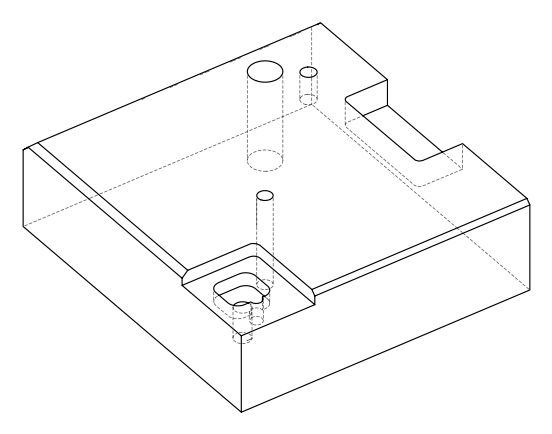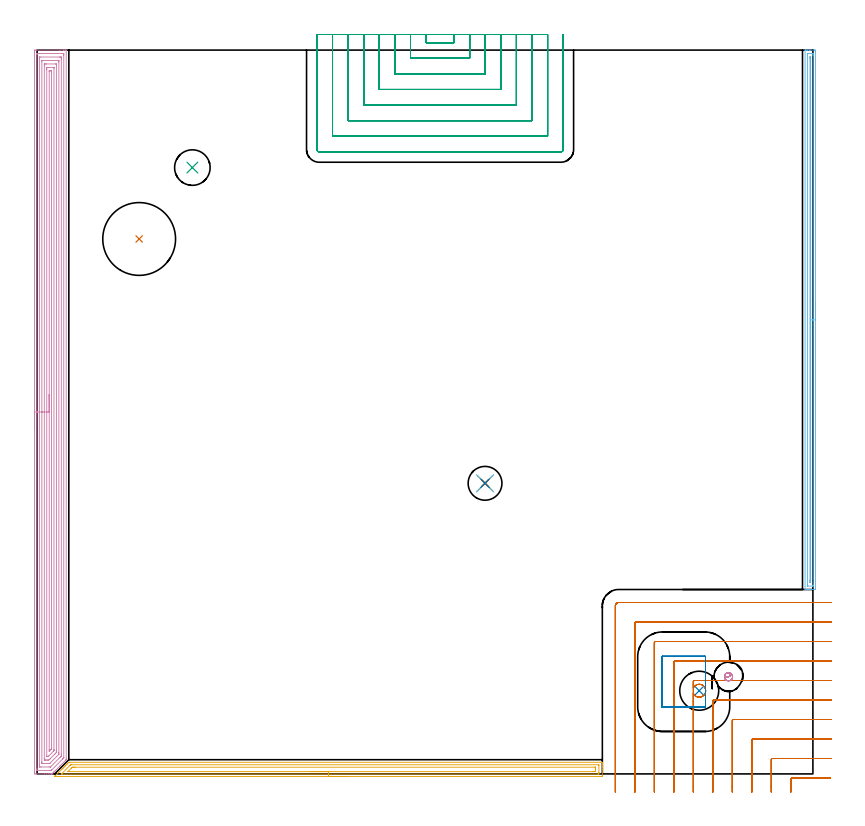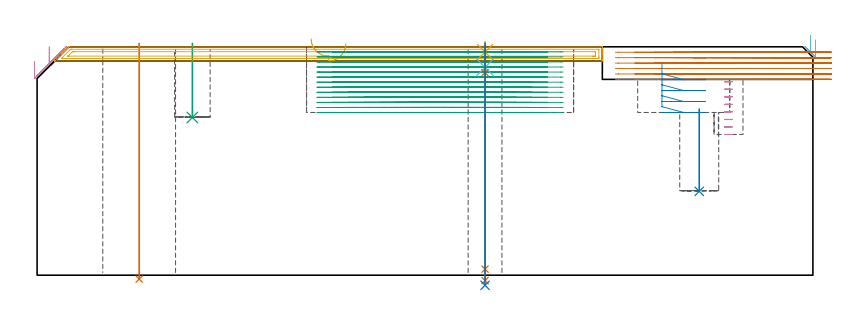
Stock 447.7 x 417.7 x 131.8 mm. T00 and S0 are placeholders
(PLAN: 14 operations, 10 tool changes, 122.6 min)
(1 INDEXABLE_INSERT_DRILL_THROUGH_HOLE_FROM_SOLID | STEP1HOLE | NXT0302_036 | 0.55 min | 182511 mm3)
(2 INDEXABLE_INSERT_DRILL_BLIND_HOLE_FROM_SOLID | STEP1POCKET | NXT0302_016 | 0.2 min | 33005 mm3)
(3 INDEXABLE_INSERT_DRILL_BLIND_HOLE_FROM_SOLID_1 | STEP1POCKET_2 | NXT0302_012 | 0.17 min | 13370 mm3)
(4 AREA_MILL | FG_CHAMFER_SURFACE | UGT0205_001 | 23.56 min | 69938 mm3)
(5 AREA_MILL_1 | FG_CHAMFER_SURFACE_1 | UGT0205_001 | 7.73 min | 10604 mm3)
(6 AREA_MILL_2 | FG_CHAMFER_SURFACE_2 | UGT0205_001 | 7.62 min | 5674 mm3)
(7 MILL_CORNER_NOTCH_RECTANGULAR | CORNER_NOTCH_RECTANGULAR | UGT0201_133 | Follow Part, ap 3.75, ae 75% | 17.59 min | 235015 mm3)
(8 MILL_RECTANGULAR_POCKET | POCKET_RECTANGULAR_STRAIGHT | UGT0201_006 | Follow Part, ap 7, ae 75% | 1.47 min | 47298 mm3)
(9 MILL_SLOT | SLOT_PARTIAL_RECTANGULAR | NXT0201_011 | Follow Part, ap 3, ae 75% | 61.62 min | 377057 mm3)
(10 MILL_BLIND_HOLE_FROM_SOLID_MATERIAL | STEP1POCKET_1 | NXT0201_011 | Spiral | 0.77 min | 4566 mm3)
(11 SPOT_DRILL | STEP1HOLE_1 | NXT0321_9005460120000 | 0.05 min | 209 mm3)
(12 DRILL_BLIND_HOLE_INTO_CENTER | STEP1HOLE_1 | UGT0301_198 | 0.06 min | 371 mm3)
(13 GUN_DRILL_THROUGH_HOLE | STEP1HOLE_1 | UGT0307_003 | 0.63 min | 4650 mm3)
(14 SPADE_DRILL_TO_ENLARGE_THROUGH_HOLE | STEP1HOLE_1 | UGT0306_010 | 0.56 min | 34105 mm3)
(TOOL NXT0302_036 | Index. Insert Drill 42mm [880-D4200L50-05] | D42 PA176 FL210 Z2)
(TOOL NXT0302_016 | Index. Insert Drill 22.5mm [880-D2250L25-03] | D22.5 PA176 FL68 Z2)
(TOOL NXT0302_012 | Index. Insert Drill 20.5mm [880-D2050L25-03] | D20.5 PA176 FL62 Z2)
(TOOL UGT0205_001 | Chamfer Mill 20 x 3 x 45 deg. | D20 FL50 Z2)
(TOOL UGT0201_133 | Carbide End Mill 15.0 | D15 FL30 Z4)
(TOOL UGT0201_006 | End Mill 28 mm | D28 FL25 Z2)
(TOOL NXT0201_011 | ENDMILL 12mm [2P460-1200-NA 1630] | D12 FL38 Z6)
(TOOL NXT0321_9005460120000 | NC Spot Drill, 142deg, 12mm, Carbide, Uncoated | D12 PA142 FL30 Z2)
(TOOL UGT0301_198 | Twist Drill 7.9 mm | D7.9 PA118 FL73 Z2)
(TOOL UGT0307_003 | Gun Drill 7 mm | D7 PA130 FL24 Z1)
(TOOL UGT0306_010 | Spade Drill 19.5mm | D19.5 PA132 FL10 Z2)
(OP 1 INDEXABLE_INSERT_DRILL_THROUGH_HOLE_FROM_SOLID)
G17 G21 G94 G90
T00 M6
G54
G17 G0 G90 X58.9 Y308.7 S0 M3
G43 Z141.8 H1
G94 G81 G98 Z-2.233 F250. R133.8
G80
M5
M2
(OP 2 INDEXABLE_INSERT_DRILL_BLIND_HOLE_FROM_SOLID)
G17 G21 G94 G90
T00 M6
G54
G17 G0 G90 X382.1 Y48. S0 M3
G43 Z141.8 H1
G94 G81 G98 Z48.4 F250. R95.9
G80
M5
M2
(OP 3 INDEXABLE_INSERT_DRILL_BLIND_HOLE_FROM_SOLID_1)
G17 G21 G94 G90
T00 M6
G54
G17 G0 G90 X89.6 Y349.9 S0 M3
G43 Z141.8 H1
G94 G81 G98 Z91. F250. R133.8
G80
M5
M2
(OP 4 AREA_MILL)
G17 G21 G94 G90
T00 M6
G54
G17 G0 G90 X-1.5 Y198.85 S1061 M3
G43 Z141.8 H0
Z123.5
G94 G1 Y198.888 Z122.628 F250.
Y199.002 Z121.764
Y199.191 Z120.912
Y199.453 Z120.08
Y199.787 Z119.274
Y200.19 Z118.5
Y200.658 Z117.764
Y201.19 Z117.072
Y201.779 Z116.429
Y202.422 Z115.84
Y203.114 Z115.308
Y203.85 Z114.84
Y204.624 Z114.437
Y205.43 Z114.103
Y206.262 Z113.841
Y207.114 Z113.652
Y207.978 Z113.538
Y208.85 Z113.5
Y416.575
X-1.499 Y417.077 Z113.501
X-1.496 Y417.465 Z113.502
X-1.493 Y417.69 Z113.505
X-1.116 Y417.7 Z113.881
X13.176 Z128.171
X15.195 Z130.191
X15.54 Z130.534
X16.229 Z131.229
X16.498 Z131.498
X16.652 Y417.697 Z131.644
X16.798 Y417.69 Z131.789
X16.8 Y417.524 Z131.8
Y8.666
X16.793 Y8.199 Z131.793
X16.756 Y8.158 Z131.755
X16.416 Y7.816 Z131.416
X13.202 Y4.601 Z128.2
X10.28 Y1.678 Z125.276
X9.906 Y1.306 Z124.906
X9.769 Y1.169 Z124.769
X9.111 Y0.509 Z124.107
X8.926 Y0.325 Z123.923
X8.819 Y0.217 Z123.815
X8.717 Y0.117 Z123.716
X8.624 Y0.027 Z123.623
X8.592 Y0.003 Z123.59
X8.527 Y0.001 Z123.525
X8.487 Y0. Z123.486
X8.21 Z123.21
X7.463 Z122.463
X6.773 Z121.769
X5.552 Z120.549
X4.144 Z119.139
X-1.095 Z113.902
X-1.493 Y0.01 Z113.505
X-1.496 Y0.235 Z113.502
X-1.499 Y0.623 Z113.501
X-1.5 Y1.014 Z113.5
Y208.85
X-0.086 Z114.914
X-0.085 Y415.132 Z114.915
X-0.084 Y415.29 Z114.916
X-0.079 Y415.657 Z114.921
X-0.072 Y415.69 Z114.928
X-0.006 Y415.694 Z114.994
X0.101 Y415.698 Z115.101
X0.235 Y415.7 Z115.235
X15.138 Y415.699 Z130.138
X15.319 Y415.696 Z130.319
X15.352 Y415.692 Z130.352
X15.379 Y415.687 Z130.379
X15.38 Y415.646 Z130.38
X15.384 Y415.448 Z130.384
X15.385 Y415.29 Z130.385
X15.386 Y414.553 Z130.386
X15.385 Y9.559 Z130.385
X15.384 Y9.375 Z130.384
X15.381 Y9.284 Z130.381
X15.379 Y9.242 Z130.379
X15.352 Y9.213 Z130.352
X15.179 Y9.033 Z130.179
X14.816 Y8.666 Z129.816
X14.739 Y8.588 Z129.739
X8.527 Y2.376 Z123.527
X8.241 Y2.099 Z123.241
X8.16 Y2.022 Z123.16
X8.043 Y2.009 Z123.043
X7.65 Y2.004 Z122.65
X7.175 Y2. Z122.175
X0.162 Y2.001 Z115.162
X-0.019 Y2.004 Z114.981
X-0.052 Y2.008 Z114.948
X-0.079 Y2.013 Z114.921
X-0.08 Y2.054 Z114.92
X-0.084 Y2.252 Z114.916
X-0.085 Y2.41 Z114.915
X-0.086 Y3.147 Z114.914
Y208.85
X1.328 Z116.328
X1.329 Y412.797 Z116.329
X1.334 Y413.503 Z116.334
X1.335 Y413.684 Z116.335
X1.514 Y413.69 Z116.514
X2.198 Y413.699 Z117.198
X12.91 Y413.7 Z127.91
X13.595 Y413.697 Z128.595
X13.786 Y413.691 Z128.786
X13.965 Y413.682 Z128.965
X13.968 Y413.503 Z128.968
X13.97 Y413.315 Z128.97
X13.971 Y412.609 Z128.971
X13.972 Y412.42 Z128.972
X13.971 Y11.347 Z128.971
Y11.159
X13.965 Y10.453 Z128.965
X13.962 Y10.274 Z128.962
X13.786 Y10.091 Z128.786
X13.525 Y9.826 Z128.525
X13.26 Y9.559 Z128.26
X7.898 Y4.197 Z122.898
X7.771 Y4.074 Z122.771
X7.729 Y4.037 Z122.729
X7.696 Y4.01 Z122.696
X7.65 Y4.009 Z122.65
X6.966 Y4.001 Z121.966
X2.39 Y4. Z117.39
X1.705 Y4.003 Z116.705
X1.514 Y4.009 Z116.514
X1.335 Y4.018 Z116.335
X1.332 Y4.197 Z116.332
X1.33 Y4.385 Z116.33
X1.329 Y5.091 Z116.329
X1.328 Y5.28 Z116.328
Y208.85
X2.743 Z117.743
Y411.356
X2.744 Y411.534 Z117.744
X2.748 Y411.676 Z117.748
X2.75 Y411.69 Z117.75
X2.757 Y411.693 Z117.757
X2.782 Y411.697 Z117.782
X2.836 Y411.699 Z117.836
X12.048 Y411.7 Z127.048
X12.462 Y411.69 Z127.462
X12.551 Y411.682 Z127.551
X12.554 Y411.62 Z127.554
X12.555 Y411.556 Z127.555
X12.557 Y411.181 Z127.557
Y410.822
Y12.24
X12.556 Y11.708 Z127.556
X12.552 Y11.347 Z127.552
X12.55 Y11.318 Z127.55
X12.53 Y11.29 Z127.53
X12.482 Y11.236 Z127.482
X12.407 Y11.157 Z127.407
X7.445 Y6.194 Z122.445
X7.347 Y6.099 Z122.347
X7.287 Y6.043 Z122.287
X7.254 Y6.014 Z122.254
X7.204 Y6.01 Z122.204
X6.773 Y6. Z121.773
X6.758 Z121.758
X3.252 Z118.252
X2.838 Y6.01 Z117.838
X2.749 Y6.018 Z117.749
X2.746 Y6.08 Z117.746
X2.745 Y6.144 Z117.745
X2.743 Y6.519 Z117.743
Y6.878
Y208.85
X4.157 Z119.157
Y409.021
X4.161 Y409.474 Z119.161
X4.164 Y409.685 Z119.164
X4.374 Y409.693 Z119.374
X5.02 Y409.699 Z120.02
X5.244 Y409.7 Z120.244
X10.505 Y409.699 Z125.505
X11.019 Y409.69 Z126.019
X11.136 Y409.682 Z126.136
X11.143 Y409.034 Z126.143
Y13.148
X11.141 Y12.694 Z126.141
X11.138 Y12.474 Z126.138
X11.136 Y12.368 Z126.136
X11.094 Y12.304 Z126.094
X11.038 Y12.24 Z126.038
X10.657 Y11.856 Z125.657
X10.28 Y11.478 Z125.28
X7.467 Y8.666 Z122.467
X7.111 Y8.321 Z122.111
X6.773 Y8.01 Z121.773
X6.546 Y8.004 Z121.546
X5.897 Y8.001 Z120.897
X5.673 Y8. Z120.673
X5.02 Y8.001 Z120.02
X4.795 Z119.795
X4.281 Y8.01 Z119.281
X4.164 Y8.018 Z119.164
X4.157 Y8.666 Z119.157
Y208.85
X5.571 Z120.571
Y406.685
X5.573 Y407.247 Z120.573
X5.575 Y407.575 Z120.575
X5.578 Y407.68 Z120.578
X5.675 Y407.69 Z120.675
X5.897 Y407.694 Z120.897
X6.33 Y407.699 Z121.33
X9.551 Z124.551
X9.67 Y407.697 Z124.67
X9.707 Y407.693 Z124.707
X9.721 Y407.69 Z124.721
X9.723 Y407.672 Z124.723
X9.726 Y407.579 Z124.726
X9.728 Y407.247 Z124.728
X9.729 Y14.028 Z124.729
X9.727 Y13.697 Z124.727
X9.723 Y13.416 Z124.723
X9.722 Y13.385 Z124.722
X9.702 Y13.36 Z124.702
X9.646 Y13.299 Z124.646
X9.486 Y13.134 Z124.486
X9.445 Y13.092 Z124.445
X6.773 Y10.422 Z121.773
X6.335 Y10.006 Z121.335
X5.897 Y10.002 Z120.897
X5.749 Y10.001 Z120.749
X5.63 Y10.003 Z120.63
X5.593 Y10.007 Z120.593
X5.579 Y10.01 Z120.579
X5.577 Y10.028 Z120.577
X5.574 Y10.121 Z120.574
X5.572 Y10.453 Z120.572
X5.571 Y208.85 Z120.571
X6.985 Z121.985
X6.986 Y405.46 Z121.986
X6.988 Y405.629 Z121.988
X6.99 Y405.67 Z121.99
X6.991 Y405.684 Z121.991
X7.022 Y405.69 Z122.022
X7.178 Y405.695 Z122.178
X7.415 Y405.699 Z122.415
X7.65 Z122.65
X8.294 Y405.697 Z123.294
X8.302 Y405.69 Z123.302
X8.308 Y405.683 Z123.308
X8.311 Y405.46 Z123.311
X8.314 Y404.782 Z123.314
X8.315 Y404.566 Z123.315
X8.314 Y15.138 Z123.314
X8.313 Y14.922 Z123.313
X8.31 Y14.583 Z123.31
X8.308 Y14.418 Z123.308
X8.227 Y14.334 Z123.227
X7.93 Y14.028 Z122.93
X7.346 Y13.444 Z122.346
X7.033 Y13.134 Z122.033
X7.021 Y13.13 Z122.021
X6.992 Y13.134 Z121.992
X6.991 Y13.232 Z121.991
X6.986 Y13.811 Z121.986
X6.985 Y208.85 Z121.985
Y209.722 Z122.023
Y210.586 Z122.137
Y211.438 Z122.326
Y212.27 Z122.588
Y213.076 Z122.922
Y213.85 Z123.325
Y214.586 Z123.794
Y215.278 Z124.325
Y215.921 Z124.914
Y216.51 Z125.557
Y217.042 Z126.25
Y217.51 Z126.985
Y217.913 Z127.759
Y218.247 Z128.565
Y218.509 Z129.397
Y218.698 Z130.249
Y218.812 Z131.114
Y218.85 Z131.985
G0 Z141.8
M5
M2
(OP 5 AREA_MILL_1)
G17 G21 G94 G90
T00 M6
G54
G17 G0 G90 X178.15 Y-1.5 S1061 M3
G43 Z141.8 H0
Z133.6
G94 G1 X178.112 Z132.728 F250.
X177.998 Z131.863
X177.809 Z131.012
X177.547 Z130.18
X177.213 Z129.374
X176.81 Z128.6
X176.341 Z127.864
X175.81 Z127.172
X175.221 Z126.529
X174.578 Z125.94
X173.886 Z125.408
X173.15 Z124.94
X172.376 Z124.537
X171.57 Z124.203
X170.738 Z123.941
X169.886 Z123.752
X169.021 Z123.638
X168.15 Z123.6
X10.285
X10.235 Y-1.498 Z123.602
X10.113 Y-1.491 Z123.605
X10.203 Y-1.397 Z123.701
X10.285 Y-1.313 Z123.784
X11.353 Y-0.246 Z124.853
X12.522 Y0.922 Z126.021
X14.199 Y2.6 Z127.698
X14.31 Y2.712 Z127.808
X14.651 Y3.052 Z128.151
X14.859 Y3.26 Z128.359
X15.087 Y3.488 Z128.586
X15.205 Y3.607 Z128.703
X15.565 Y3.965 Z129.065
X15.736 Y4.136 Z129.236
X15.976 Y4.377 Z129.475
X16.099 Y4.501 Z129.597
X16.478 Y4.878 Z129.978
X16.612 Y5.012 Z130.112
X17.158 Y5.561 Z130.656
X17.441 Y5.841 Z130.941
X17.489 Y5.889 Z130.988
X18.213 Y6.613 Z131.711
X18.305 Y6.698 Z131.787
X18.782 Y6.7 Z131.8
X326.019
X326.19 Y6.704 Z131.796
X326.193 Y6.659 Z131.75
X326.2 Y6.246 Z131.345
Y6.003 Z131.102
Y5.265 Z130.36
Y4.008 Z129.105
Y2.602 Z127.698
Y-0.953 Z124.144
X326.198 Y-1.214 Z123.883
X326.19 Y-1.492 Z123.606
X325.911 Y-1.499 Z123.599
X168.15 Y-1.5 Z123.6
Y-0.086 Z125.014
X14.331
X14.31 Y-0.085 Z125.015
X13.997 Y-0.065 Z125.035
X14.149 Y0.096 Z125.196
X14.31 Y0.261 Z125.361
X18.782 Y4.733 Z129.833
X19.051 Y4.998 Z130.098
X19.327 Y5.265 Z130.365
X19.657 Y5.285 Z130.385
X19.677
X323.778
X324.19 Y5.265 Z130.365
X324.199 Y4.847 Z129.947
X324.2 Y0.823 Z125.923
X324.199 Y0.406 Z125.506
X324.19 Y-0.065 Z125.035
X323.799 Y-0.085 Z125.015
X323.778 Y-0.086 Z125.014
X168.15
Y1.328 Z126.428
X18.397 Y1.329 Z126.429
X17.888 Y1.331 Z126.431
X17.867 Y1.332 Z126.432
X17.852 Y1.334 Z126.434
X17.858 Y1.349 Z126.449
X17.869 Y1.366 Z126.466
X17.888 Y1.388 Z126.488
X19.833 Y3.333 Z128.433
X19.99 Y3.488 Z128.588
X20.284 Y3.773 Z128.873
X20.383 Y3.864 Z128.964
X20.571 Y3.867 Z128.967
X21.081 Y3.87 Z128.97
X21.466 Y3.871 Z128.971
X21.851
X321.989
X322.118 Y3.869 Z128.969
X322.164 Y3.867 Z128.967
X322.183 Y3.865 Z128.965
X322.19 Y3.836 Z128.936
X322.195 Y3.697 Z128.797
X322.198 Y3.488 Z128.588
X322.2 Y3.279 Z128.379
Y2.6 Z127.7
Y2.391 Z127.491
X322.196 Y1.712 Z126.812
X322.191 Y1.511 Z126.611
X322.173 Y1.335 Z126.435
X321.989 Y1.333 Z126.433
X321.48 Y1.33 Z126.43
X321.095 Y1.329 Z126.429
X320.587 Y1.328 Z126.428
X168.15
X167.278 Z126.466
X166.413 Z126.58
X165.562 Z126.769
X164.73 Z127.031
X163.924 Z127.365
X163.15 Z127.768
X162.414 Z128.237
X161.722 Z128.768
X161.079 Z129.357
X160.489 Z130.001
X159.958 Z130.693
X159.49 Z131.428
X159.087 Z132.202
X158.753 Z133.008
X158.491 Z133.84
X158.302 Z134.692
X158.188 Z135.557
X158.15 Z136.428
G0 Z141.8
M5
M2
(OP 6 AREA_MILL_2)
G17 G21 G94 G90
T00 M6
G54
G17 G0 G90 X449.2 Y272.05 S1061 M3
G43 Z141.8 H0
Z135.8
G94 G1 Y272.012 Z134.928 F250.
Y271.898 Z134.064
Y271.709 Z133.212
Y271.447 Z132.38
Y271.113 Z131.574
Y270.71 Z130.8
Y270.241 Z130.064
Y269.71 Z129.372
Y269.121 Z128.729
Y268.478 Z128.14
Y267.786 Z127.609
Y267.05 Z127.14
Y266.276 Z126.737
Y265.47 Z126.403
Y264.638 Z126.141
Y263.786 Z125.952
Y262.922 Z125.838
Y262.05 Z125.8
Y107.021
X449.197 Y106.643 Z125.801
X449.192 Y106.41 Z125.804
X448.827 Y106.4 Z126.169
X446.2 Z128.794
X445.665 Z129.332
X445.324 Z129.672
X444.789 Z130.207
X444.448 Z130.546
X443.49 Z131.509
X443.344 Y106.402 Z131.649
X443.202 Y106.41 Z131.788
X443.2 Y106.574 Z131.8
Y417.526
X443.202 Y417.69 Z131.788
X443.344 Y417.698 Z131.649
X443.49 Y417.7 Z131.509
X443.767 Z131.233
X444.448 Z130.546
X445.665 Z129.332
X446.2 Z128.794
X448.56 Z126.436
X448.827 Y417.697 Z126.169
X449.192 Y417.69 Z125.804
X449.197 Y417.457 Z125.801
X449.2 Y417.079 Z125.8
Y416.699
Y262.05
X447.786 Z127.214
X447.785 Y108.977 Z127.215
X447.784 Y108.808 Z127.216
X447.78 Y108.446 Z127.22
X447.779 Y108.41 Z127.221
X447.715 Y108.406 Z127.285
X447.609 Y108.402 Z127.391
X447.475 Y108.4 Z127.525
X444.847 Y108.401 Z130.153
X444.676 Y108.406 Z130.324
X444.644 Y108.41 Z130.356
X444.621 Y108.416 Z130.379
X444.62 Y108.455 Z130.38
X444.616 Y108.637 Z130.384
X444.615 Y108.808 Z130.385
X444.614 Y109.532 Z130.386
X444.615 Y415.123 Z130.385
X444.616 Y415.292 Z130.384
X444.62 Y415.654 Z130.38
X444.621 Y415.69 Z130.379
X444.685 Y415.694 Z130.315
X444.791 Y415.697 Z130.209
X444.925 Y415.7 Z130.075
X447.553 Y415.699 Z127.447
X447.724 Y415.694 Z127.276
X447.756 Y415.69 Z127.244
X447.779 Y415.684 Z127.221
X447.78 Y415.645 Z127.22
X447.784 Y415.463 Z127.216
X447.785 Y415.292 Z127.215
X447.786 Y414.568 Z127.214
Y262.05
X446.372 Z128.628
X446.371 Y111.314 Z128.629
X446.368 Y110.595 Z128.632
X446.365 Y110.426 Z128.635
X446.362 Y110.409 Z128.638
X446.343 Y110.407 Z128.657
X446.296 Y110.405 Z128.704
X446.2 Y110.41 Z128.8
X446.035 Y110.429 Z128.965
X446.032 Y110.595 Z128.968
X446.03 Y110.768 Z128.97
X446.029 Y111.488 Z128.971
X446.028 Y111.663 Z128.972
X446.029 Y412.786 Z128.971
X446.032 Y413.505 Z128.968
X446.034 Y413.674 Z128.966
X446.038 Y413.69 Z128.962
X446.057 Y413.693 Z128.943
X446.104 Y413.694 Z128.896
X446.2 Y413.69 Z128.8
X446.365 Y413.671 Z128.635
X446.368 Y413.505 Z128.632
X446.37 Y413.332 Z128.63
X446.371 Y412.612 Z128.629
X446.372 Y412.437 Z128.628
Y262.05
Y261.178 Z128.667
Y260.313 Z128.78
Y259.462 Z128.969
Y258.63 Z129.232
Y257.824 Z129.565
Y257.05 Z129.968
Y256.314 Z130.437
Y255.622 Z130.968
Y254.979 Z131.557
Y254.39 Z132.201
Y253.858 Z132.893
Y253.39 Z133.628
Y252.987 Z134.402
Y252.653 Z135.208
Y252.391 Z136.04
Y252.202 Z136.892
Y252.088 Z137.757
Y252.05 Z138.628
G0 Z141.8
M5
M2
(OP 7 MILL_CORNER_NOTCH_RECTANGULAR)
G17 G21 G94 G90
T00 M6
G54
G17 G0 G90 X457.822 Y-2.35 S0 M3
G43 Z141.8 H0
Z128.667
G94 G1 X454.822 F250.
X435.693 F500.
G3 X434.95 Y-3.093 R0.75
G1 Y-7.5
Y-10.5 F250.
G0 Z141.8
X458.2 Y8.9
Z128.667
G1 X455.2
X424.443 F500.
G3 X423.7 Y8.157 R0.75
G1 Y-7.5
Y-10.5 F250.
G0 Z141.8
X458.2 Y20.15
Z128.667
G1 X455.2
X413.194 F500.
G3 X412.45 Y19.406 R0.75
G1 Y-7.5
Y-10.5 F250.
G0 Z141.8
X458.2 Y31.4
Z128.667
G1 X455.2
X401.944 F500.
G3 X401.2 Y30.656 R0.75
G1 Y-7.5
Y-10.5 F250.
G0 Z141.8
X458.2 Y42.65
Z128.667
G1 X455.2
X390.694 F500.
G3 X389.95 Y41.906 R0.75
G1 Y-7.5
Y-10.5 F250.
G0 Z141.8
X458.2 Y53.9
Z128.667
G1 X455.2
X379.445 F500.
G3 X378.7 Y53.155 R0.75
G1 Y49.568
G2 X379.882 Y51.02 R3.749
X384.902 Y50.477 R3.75
G1 X384.93 Y50.444
G2 X385.689 Y46.936 R3.773
X385.554 Y46.552 R3.77
G1 X385.517 Y46.465
X385.469 Y46.364
X385.243 Y45.963
G2 X385.009 Y45.641 R3.743
X381.505 Y44.305 R3.788
X380.945 Y44.441 R3.743
X378.924 Y46.022 R3.777
X378.753 Y46.325 R3.791
G1 X378.7 Y46.435
Y41.906
Y-7.5
Y-10.5 F250.
G0 Z141.8
X458.2 Y65.15
Z128.667
G1 X455.2
X368.195 F500.
G3 X367.45 Y64.405 R0.75
G1 Y-7.5
Y-10.5 F250.
G0 Z141.8
X458.2 Y76.4
Z128.667
G1 X455.2
X356.945 F500.
G3 X356.2 Y75.655 R0.75
G1 Y-7.5
Y-10.5 F250.
G0 Z141.8
X458.2 Y87.65
Z128.667
G1 X455.2
X345.696 F500.
G3 X344.95 Y86.904 R0.75
G1 Y-7.5
Y-10.5 F250.
G0 Z141.8
X458.2 Y98.9
Z128.667
G1 X455.2
X335.6 F500.
G3 X333.7 Y97. R1.9
G1 Y-7.5
Y-10.5 F250.
G0 Z141.8
X457.822 Y-2.35
Z125.533
G1 X454.822
X435.693 F500.
G3 X434.95 Y-3.093 R0.75
G1 Y-7.5
Y-10.5 F250.
G0 Z141.8
X458.2 Y8.9
Z125.533
G1 X455.2
X424.443 F500.
G3 X423.7 Y8.157 R0.75
G1 Y-7.5
Y-10.5 F250.
G0 Z141.8
X458.2 Y20.15
Z125.533
G1 X455.2
X413.194 F500.
G3 X412.45 Y19.406 R0.75
G1 Y-7.5
Y-10.5 F250.
G0 Z141.8
X458.2 Y31.4
Z125.533
G1 X455.2
X401.944 F500.
G3 X401.2 Y30.656 R0.75
G1 Y-7.5
Y-10.5 F250.
G0 Z141.8
X458.2 Y42.65
Z125.533
G1 X455.2
X390.694 F500.
G3 X389.95 Y41.906 R0.75
G1 Y-7.5
Y-10.5 F250.
G0 Z141.8
X458.2 Y53.9
Z125.533
G1 X455.2
X379.445 F500.
G3 X378.7 Y53.155 R0.75
G1 Y49.568
G2 X379.86 Y51.003 R3.749
X383.24 Y51.562 R3.75
X384.901 Y50.477 R3.749
X385.682 Y46.911 R3.772
X385.554 Y46.552 R3.77
G1 X385.516 Y46.465
X385.469 Y46.364
X385.243 Y45.963
G2 X385.009 Y45.641 R3.743
X381.505 Y44.305 R3.788
X380.91 Y44.452 R3.743
X378.999 Y45.908 R3.775
G1 X378.925 Y46.021
G2 X378.754 Y46.324 R3.775
G1 X378.7 Y46.435
Y41.906
Y-7.5
Y-10.5 F250.
G0 Z141.8
X458.2 Y65.15
Z125.533
G1 X455.2
X368.195 F500.
G3 X367.45 Y64.405 R0.75
G1 Y-7.5
Y-10.5 F250.
G0 Z141.8
X458.2 Y76.4
Z125.533
G1 X455.2
X356.945 F500.
G3 X356.2 Y75.655 R0.75
G1 Y-7.5
Y-10.5 F250.
G0 Z141.8
X458.2 Y87.65
Z125.533
G1 X455.2
X345.696 F500.
G3 X344.95 Y86.904 R0.75
G1 Y-7.5
Y-10.5 F250.
G0 Z141.8
X458.2 Y98.9
Z125.533
G1 X455.2
X335.6 F500.
G3 X333.7 Y97. R1.9
G1 Y-7.5
Y-10.5 F250.
G0 Z141.8
X457.822 Y-2.35
Z122.4
G1 X454.822
X435.693 F500.
G3 X434.95 Y-3.093 R0.75
G1 Y-7.5
Y-10.5 F250.
G0 Z141.8
X458.2 Y8.9
Z122.4
G1 X455.2
X424.443 F500.
G3 X423.7 Y8.157 R0.75
G1 Y-7.5
Y-10.5 F250.
G0 Z141.8
X458.2 Y20.15
Z122.4
G1 X455.2
X413.194 F500.
G3 X412.45 Y19.406 R0.75
G1 Y-7.5
Y-10.5 F250.
G0 Z141.8
X458.2 Y31.4
Z122.4
G1 X455.2
X401.944 F500.
G3 X401.2 Y30.656 R0.75
G1 Y-7.5
Y-10.5 F250.
G0 Z141.8
X458.2 Y42.65
Z122.4
G1 X455.2
X390.694 F500.
G3 X389.95 Y41.906 R0.75
G1 Y-7.5
Y-10.5 F250.
G0 Z141.8
X458.2 Y53.9
Z122.4
G1 X455.2
X379.445 F500.
G3 X378.7 Y53.155 R0.75
G1 Y49.568
G2 X379.86 Y51.003 R3.749
X381.034 Y51.588 R3.749
X384.901 Y50.477 R3.749
X385.681 Y46.908 R3.772
X385.559 Y46.563 R3.772
G1 X385.484 Y46.39
X385.223 Y45.929
G2 X381.317 Y44.339 R3.788
X378.924 Y46.022 R3.777
X378.754 Y46.324 R3.775
G1 X378.7 Y46.435
Y41.906
Y-7.5
Y-10.5 F250.
G0 Z141.8
X458.2 Y65.15
Z122.4
G1 X455.2
X368.195 F500.
G3 X367.45 Y64.405 R0.75
G1 Y-7.5
Y-10.5 F250.
G0 Z141.8
X458.2 Y76.4
Z122.4
G1 X455.2
X356.945 F500.
G3 X356.2 Y75.655 R0.75
G1 Y-7.5
Y-10.5 F250.
G0 Z141.8
X458.2 Y87.65
Z122.4
G1 X455.2
X345.696 F500.
G3 X344.95 Y86.904 R0.75
G1 Y-7.5
Y-10.5 F250.
G0 Z141.8
X458.2 Y98.9
Z122.4
G1 X455.2
X335.6 F500.
G3 X333.7 Y97. R1.9
G1 Y-7.5
Y-10.5 F250.
G0 Z141.8
X457.822 Y-2.35
Z119.267
G1 X454.822
X435.693 F500.
G3 X434.95 Y-3.093 R0.75
G1 Y-7.5
Y-10.5 F250.
G0 Z141.8
X458.2 Y8.9
Z119.267
G1 X455.2
X424.443 F500.
G3 X423.7 Y8.157 R0.75
G1 Y-7.5
Y-10.5 F250.
G0 Z141.8
X458.2 Y20.15
Z119.267
G1 X455.2
X413.194 F500.
G3 X412.45 Y19.406 R0.75
G1 Y-7.5
Y-10.5 F250.
G0 Z141.8
X458.2 Y31.4
Z119.267
G1 X455.2
X401.944 F500.
G3 X401.2 Y30.656 R0.75
G1 Y-7.5
Y-10.5 F250.
G0 Z141.8
X458.2 Y42.65
Z119.267
G1 X455.2
X390.694 F500.
G3 X389.95 Y41.906 R0.75
G1 Y-7.5
Y-10.5 F250.
G0 Z141.8
X458.2 Y53.9
Z119.267
G1 X455.2
X379.445 F500.
G3 X378.7 Y53.155 R0.75
G1 Y49.568
Y46.568 F250.
G0 Z141.8
Y49.435
Z119.267
G1 Y46.435
Y-7.5 F500.
Y-10.5 F250.
G0 Z141.8
X458.2 Y65.15
Z119.267
G1 X455.2
X368.195 F500.
G3 X367.45 Y64.405 R0.75
G1 Y-7.5
Y-10.5 F250.
G0 Z141.8
X458.2 Y76.4
Z119.267
G1 X455.2
X356.945 F500.
G3 X356.2 Y75.655 R0.75
G1 Y-7.5
Y-10.5 F250.
G0 Z141.8
X458.2 Y87.65
Z119.267
G1 X455.2
X345.696 F500.
G3 X344.95 Y86.904 R0.75
G1 Y-7.5
Y-10.5 F250.
G0 Z141.8
X458.2 Y98.9
Z119.267
G1 X455.2
X335.6 F500.
G3 X333.7 Y97. R1.9
G1 Y-7.5
Y-10.5 F250.
G0 Z141.8
X457.822 Y-2.35
Z116.133
G1 X454.822
X435.693 F500.
G3 X434.95 Y-3.093 R0.75
G1 Y-7.5
Y-10.5 F250.
G0 Z141.8
X458.2 Y8.9
Z116.133
G1 X455.2
X424.443 F500.
G3 X423.7 Y8.157 R0.75
G1 Y-7.5
Y-10.5 F250.
G0 Z141.8
X458.2 Y20.15
Z116.133
G1 X455.2
X413.194 F500.
G3 X412.45 Y19.406 R0.75
G1 Y-7.5
Y-10.5 F250.
G0 Z141.8
X458.2 Y31.4
Z116.133
G1 X455.2
X401.944 F500.
G3 X401.2 Y30.656 R0.75
G1 Y-7.5
Y-10.5 F250.
G0 Z141.8
X458.2 Y42.65
Z116.133
G1 X455.2
X390.694 F500.
G3 X389.95 Y41.906 R0.75
G1 Y-7.5
Y-10.5 F250.
G0 Z141.8
X458.2 Y53.9
Z116.133
G1 X455.2
X379.445 F500.
G3 X378.7 Y53.155 R0.75
G1 Y49.568
Y46.568 F250.
G0 Z141.8
Y49.435
Z116.133
G1 Y46.435
Y-7.5 F500.
Y-10.5 F250.
G0 Z141.8
X458.2 Y65.15
Z116.133
G1 X455.2
X368.195 F500.
G3 X367.45 Y64.405 R0.75
G1 Y-7.5
Y-10.5 F250.
G0 Z141.8
X458.2 Y76.4
Z116.133
G1 X455.2
X356.945 F500.
G3 X356.2 Y75.655 R0.75
G1 Y-7.5
Y-10.5 F250.
G0 Z141.8
X458.2 Y87.65
Z116.133
G1 X455.2
X345.696 F500.
G3 X344.95 Y86.904 R0.75
G1 Y-7.5
Y-10.5 F250.
G0 Z141.8
X458.2 Y98.9
Z116.133
G1 X455.2
X335.6 F500.
G3 X333.7 Y97. R1.9
G1 Y-7.5
Y-10.5 F250.
G0 Z141.8
X457.822 Y-2.35
Z113.
G1 X454.822
X435.693 F500.
G3 X434.95 Y-3.093 R0.75
G1 Y-7.5
Y-10.5 F250.
G0 Z141.8
X458.2 Y8.9
Z113.
G1 X455.2
X424.443 F500.
G3 X423.7 Y8.157 R0.75
G1 Y-7.5
Y-10.5 F250.
G0 Z141.8
X458.2 Y20.15
Z113.
G1 X455.2
X413.194 F500.
G3 X412.45 Y19.406 R0.75
G1 Y-7.5
Y-10.5 F250.
G0 Z141.8
X458.2 Y31.4
Z113.
G1 X455.2
X401.944 F500.
G3 X401.2 Y30.656 R0.75
G1 Y-7.5
Y-10.5 F250.
G0 Z141.8
X458.2 Y42.65
Z113.
G1 X455.2
X390.694 F500.
G3 X389.95 Y41.906 R0.75
G1 Y-7.5
Y-10.5 F250.
G0 Z141.8
X458.2 Y53.9
Z113.
G1 X455.2
X379.445 F500.
G3 X378.7 Y53.155 R0.75
G1 Y49.568
G2 X379.86 Y51.003 R3.749
X384.48 Y50.884 R3.751
X384.898 Y50.48 R3.749
X385.681 Y46.91 R3.772
X385.559 Y46.563 R3.773
G1 X385.484 Y46.39
X385.223 Y45.929
X385.112 Y45.772
G2 X381.11 Y44.391 R3.784
X379.278 Y45.545 R3.776
X378.924 Y46.022 R3.781
X378.753 Y46.325 R3.776
G1 X378.7 Y46.435
Y41.906
Y-7.5
Y-10.5 F250.
G0 Z141.8
X458.2 Y65.15
Z113.
G1 X455.2
X368.195 F500.
G3 X367.45 Y64.405 R0.75
G1 Y-7.5
Y-10.5 F250.
G0 Z141.8
X458.2 Y76.4
Z113.
G1 X455.2
X356.945 F500.
G3 X356.2 Y75.655 R0.75
G1 Y-7.5
Y-10.5 F250.
G0 Z141.8
X458.2 Y87.65
Z113.
G1 X455.2
X345.696 F500.
G3 X344.95 Y86.904 R0.75
G1 Y-7.5
Y-10.5 F250.
G0 Z141.8
X458.2 Y98.9
Z113.
G1 X455.2
X335.6 F500.
G3 X333.7 Y97. R1.9
G1 Y-7.5
Y-10.5 F250.
G0 Z141.8
M5
M2
(OP 8 MILL_RECTANGULAR_POCKET)
G17 G21 G94 G90
T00 M6
G54
G17 G0 G90 X360.6 Y60.844 S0 M3
G43 Z141.8 H0
Z122.167
G94 G1 Y38.8 Z116.26 F250.
Y38.745 Z116.245
X360.646 Y38.632 Z116.212
X360.732 Y38.546 Z116.18
X360.845 Y38.5 Z116.147
X360.9 Z116.132
X373.15 Z112.85
X385.4 F500.
G3 X385.7 Y38.8 R0.3
G1 Y47.782
Y67.6
G3 X385.4 Y67.9 R0.3
G1 X360.9
G3 X360.6 Y67.6 R0.3
G1 Y38.8
G3 X360.9 Y38.5 R0.3
G1 X373.15
X374.15
G0 X360.6 Y60.844 Z115.85
G1 Y38.8 Z109.943 F250.
Y38.745 Z109.928
X360.646 Y38.632 Z109.896
X360.732 Y38.546 Z109.863
X360.845 Y38.5 Z109.83
X360.9 Z109.816
X373.15 Z106.533
X385.4 F500.
G3 X385.7 Y38.8 R0.3
G1 Y47.782
Y67.6
G3 X385.4 Y67.9 R0.3
G1 X360.9
G3 X360.6 Y67.6 R0.3
G1 Y38.8
G3 X360.9 Y38.5 R0.3
G1 X373.15
X374.15
G0 X360.6 Y60.844 Z109.533
G1 Y38.8 Z103.627 F250.
Y38.745 Z103.612
X360.646 Y38.632 Z103.579
X360.732 Y38.546 Z103.546
X360.845 Y38.5 Z103.514
X360.9 Z103.499
X373.15 Z100.217
X385.4 F500.
G3 X385.7 Y38.8 R0.3
G1 Y47.782
Y67.6
G3 X385.4 Y67.9 R0.3
G1 X360.9
G3 X360.6 Y67.6 R0.3
G1 Y38.8
G3 X360.9 Y38.5 R0.3
G1 X373.15
X374.15
G0 X360.6 Y60.844 Z103.217
G1 Y38.8 Z97.31 F250.
Y38.745 Z97.295
X360.646 Y38.632 Z97.262
X360.732 Y38.546 Z97.23
X360.845 Y38.5 Z97.197
X360.9 Z97.182
X373.15 Z93.9
X385.4 F500.
G3 X385.7 Y38.8 R0.3
G1 Y47.782
Y67.6
G3 X385.4 Y67.9 R0.3
G1 X360.9
G3 X360.6 Y67.6 R0.3
G1 Y38.8
G3 X360.9 Y38.5 R0.3
G1 X373.15
X374.15
G0 Z141.8
M5
M2
(OP 9 MILL_SLOT)
G17 G21 G94 G90
T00 M6
G54
G17 G0 G90 X224.5 Y426.7 S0 M3
G43 Z141.8 H1
Z128.885
G94 G1 Y423.7 F250.
Y422. F500.
X240.6
Y423.7
Y426.7 F250.
X215.5
Y423.7
Y413. F500.
X249.6
Y423.7
Y426.7 F250.
X206.5
Y423.7
Y404. F500.
X258.6
Y423.7
Y426.7 F250.
X197.5
Y423.7
Y395. F500.
X267.6
Y423.7
Y426.7 F250.
X188.5
Y423.7
Y386. F500.
X276.6
Y423.7
Y426.7 F250.
X179.5
Y423.7
Y377. F500.
X285.6
Y423.7
Y426.7 F250.
X170.5
Y423.7
Y368. F500.
X294.6
Y423.7
Y426.7 F250.
X161.5
Y423.7
Y360.3 F500.
G3 X162.8 Y359. R1.3
G1 X302.3
G3 X303.6 Y360.3 R1.3
G1 Y423.7
Y426.7 F250.
G0 X224.5 Z125.969
G1 Y423.7
Y422. F500.
X240.6
Y423.7
Y426.7 F250.
X215.5
Y423.7
Y413. F500.
X249.6
Y423.7
Y426.7 F250.
X206.5
Y423.7
Y404. F500.
X258.6
Y423.7
Y426.7 F250.
X197.5
Y423.7
Y395. F500.
X267.6
Y423.7
Y426.7 F250.
X188.5
Y423.7
Y386. F500.
X276.6
Y423.7
Y426.7 F250.
X179.5
Y423.7
Y377. F500.
X285.6
Y423.7
Y426.7 F250.
X170.5
Y423.7
Y368. F500.
X294.6
Y423.7
Y426.7 F250.
X161.5
Y423.7
Y360.3 F500.
G3 X162.8 Y359. R1.3
G1 X302.3
G3 X303.6 Y360.3 R1.3
G1 Y423.7
Y426.7 F250.
G0 X224.5 Z123.054
G1 Y423.7
Y422. F500.
X240.6
Y423.7
Y426.7 F250.
X215.5
Y423.7
Y413. F500.
X249.6
Y423.7
Y426.7 F250.
X206.5
Y423.7
Y404. F500.
X258.6
Y423.7
Y426.7 F250.
X197.5
Y423.7
Y395. F500.
X267.6
Y423.7
Y426.7 F250.
X188.5
Y423.7
Y386. F500.
X276.6
Y423.7
Y426.7 F250.
X179.5
Y423.7
Y377. F500.
X285.6
Y423.7
Y426.7 F250.
X170.5
Y423.7
Y368. F500.
X294.6
Y423.7
Y426.7 F250.
X161.5
Y423.7
Y360.3 F500.
G3 X162.8 Y359. R1.3
G1 X302.3
G3 X303.6 Y360.3 R1.3
G1 Y423.7
Y426.7 F250.
G0 X224.5 Z120.138
G1 Y423.7
Y422. F500.
X240.6
Y423.7
Y426.7 F250.
X215.5
Y423.7
Y413. F500.
X249.6
Y423.7
Y426.7 F250.
X206.5
Y423.7
Y404. F500.
X258.6
Y423.7
Y426.7 F250.
X197.5
Y423.7
Y395. F500.
X267.6
Y423.7
Y426.7 F250.
X188.5
Y423.7
Y386. F500.
X276.6
Y423.7
Y426.7 F250.
X179.5
Y423.7
Y377. F500.
X285.6
Y423.7
Y426.7 F250.
X170.5
Y423.7
Y368. F500.
X294.6
Y423.7
Y426.7 F250.
X161.5
Y423.7
Y360.3 F500.
G3 X162.8 Y359. R1.3
G1 X302.3
G3 X303.6 Y360.3 R1.3
G1 Y423.7
Y426.7 F250.
G0 X224.5 Z117.223
G1 Y423.7
Y422. F500.
X240.6
Y423.7
Y426.7 F250.
X215.5
Y423.7
Y413. F500.
X249.6
Y423.7
Y426.7 F250.
X206.5
Y423.7
Y404. F500.
X258.6
Y423.7
Y426.7 F250.
X197.5
Y423.7
Y395. F500.
X267.6
Y423.7
Y426.7 F250.
X188.5
Y423.7
Y386. F500.
X276.6
Y423.7
Y426.7 F250.
X179.5
Y423.7
Y377. F500.
X285.6
Y423.7
Y426.7 F250.
X170.5
Y423.7
Y368. F500.
X294.6
Y423.7
Y426.7 F250.
X161.5
Y423.7
Y360.3 F500.
G3 X162.8 Y359. R1.3
G1 X302.3
G3 X303.6 Y360.3 R1.3
G1 Y423.7
Y426.7 F250.
G0 X224.5 Z114.308
G1 Y423.7
Y422. F500.
X240.6
Y423.7
Y426.7 F250.
X215.5
Y423.7
Y413. F500.
X249.6
Y423.7
Y426.7 F250.
X206.5
Y423.7
Y404. F500.
X258.6
Y423.7
Y426.7 F250.
X197.5
Y423.7
Y395. F500.
X267.6
Y423.7
Y426.7 F250.
X188.5
Y423.7
Y386. F500.
X276.6
Y423.7
Y426.7 F250.
X179.5
Y423.7
Y377. F500.
X285.6
Y423.7
Y426.7 F250.
X170.5
Y423.7
Y368. F500.
X294.6
Y423.7
Y426.7 F250.
X161.5
Y423.7
Y360.3 F500.
G3 X162.8 Y359. R1.3
G1 X302.3
G3 X303.6 Y360.3 R1.3
G1 Y423.7
Y426.7 F250.
G0 X224.5 Z111.392
G1 Y423.7
Y422. F500.
X240.6
Y423.7
Y426.7 F250.
X215.5
Y423.7
Y413. F500.
X249.6
Y423.7
Y426.7 F250.
X206.5
Y423.7
Y404. F500.
X258.6
Y423.7
Y426.7 F250.
X197.5
Y423.7
Y395. F500.
X267.6
Y423.7
Y426.7 F250.
X188.5
Y423.7
Y386. F500.
X276.6
Y423.7
Y426.7 F250.
X179.5
Y423.7
Y377. F500.
X285.6
Y423.7
Y426.7 F250.
X170.5
Y423.7
Y368. F500.
X294.6
Y423.7
Y426.7 F250.
X161.5
Y423.7
Y360.3 F500.
G3 X162.8 Y359. R1.3
G1 X302.3
G3 X303.6 Y360.3 R1.3
G1 Y423.7
Y426.7 F250.
G0 X224.5 Z108.477
G1 Y423.7
Y422. F500.
X240.6
Y423.7
Y426.7 F250.
X215.5
Y423.7
Y413. F500.
X249.6
Y423.7
Y426.7 F250.
X206.5
Y423.7
Y404. F500.
X258.6
Y423.7
Y426.7 F250.
X197.5
Y423.7
Y395. F500.
X267.6
Y423.7
Y426.7 F250.
X188.5
Y423.7
Y386. F500.
X276.6
Y423.7
Y426.7 F250.
X179.5
Y423.7
Y377. F500.
X285.6
Y423.7
Y426.7 F250.
X170.5
Y423.7
Y368. F500.
X294.6
Y423.7
Y426.7 F250.
X161.5
Y423.7
Y360.3 F500.
G3 X162.8 Y359. R1.3
G1 X302.3
G3 X303.6 Y360.3 R1.3
G1 Y423.7
Y426.7 F250.
G0 X224.5 Z105.562
G1 Y423.7
Y422. F500.
X240.6
Y423.7
Y426.7 F250.
X215.5
Y423.7
Y413. F500.
X249.6
Y423.7
Y426.7 F250.
X206.5
Y423.7
Y404. F500.
X258.6
Y423.7
Y426.7 F250.
X197.5
Y423.7
Y395. F500.
X267.6
Y423.7
Y426.7 F250.
X188.5
Y423.7
Y386. F500.
X276.6
Y423.7
Y426.7 F250.
X179.5
Y423.7
Y377. F500.
X285.6
Y423.7
Y426.7 F250.
X170.5
Y423.7
Y368. F500.
X294.6
Y423.7
Y426.7 F250.
X161.5
Y423.7
Y360.3 F500.
G3 X162.8 Y359. R1.3
G1 X302.3
G3 X303.6 Y360.3 R1.3
G1 Y423.7
Y426.7 F250.
G0 X224.5 Z102.646
G1 Y423.7
Y422. F500.
X240.6
Y423.7
Y426.7 F250.
X215.5
Y423.7
Y413. F500.
X249.6
Y423.7
Y426.7 F250.
X206.5
Y423.7
Y404. F500.
X258.6
Y423.7
Y426.7 F250.
X197.5
Y423.7
Y395. F500.
X267.6
Y423.7
Y426.7 F250.
X188.5
Y423.7
Y386. F500.
X276.6
Y423.7
Y426.7 F250.
X179.5
Y423.7
Y377. F500.
X285.6
Y423.7
Y426.7 F250.
X170.5
Y423.7
Y368. F500.
X294.6
Y423.7
Y426.7 F250.
X161.5
Y423.7
Y360.3 F500.
G3 X162.8 Y359. R1.3
G1 X302.3
G3 X303.6 Y360.3 R1.3
G1 Y423.7
Y426.7 F250.
G0 X224.5 Z99.731
G1 Y423.7
Y422. F500.
X240.6
Y423.7
Y426.7 F250.
X215.5
Y423.7
Y413. F500.
X249.6
Y423.7
Y426.7 F250.
X206.5
Y423.7
Y404. F500.
X258.6
Y423.7
Y426.7 F250.
X197.5
Y423.7
Y395. F500.
X267.6
Y423.7
Y426.7 F250.
X188.5
Y423.7
Y386. F500.
X276.6
Y423.7
Y426.7 F250.
X179.5
Y423.7
Y377. F500.
X285.6
Y423.7
Y426.7 F250.
X170.5
Y423.7
Y368. F500.
X294.6
Y423.7
Y426.7 F250.
X161.5
Y423.7
Y360.3 F500.
G3 X162.8 Y359. R1.3
G1 X302.3
G3 X303.6 Y360.3 R1.3
G1 Y423.7
Y426.7 F250.
G0 X224.5 Z96.815
G1 Y423.7
Y422. F500.
X240.6
Y423.7
Y426.7 F250.
X215.5
Y423.7
Y413. F500.
X249.6
Y423.7
Y426.7 F250.
X206.5
Y423.7
Y404. F500.
X258.6
Y423.7
Y426.7 F250.
X197.5
Y423.7
Y395. F500.
X267.6
Y423.7
Y426.7 F250.
X188.5
Y423.7
Y386. F500.
X276.6
Y423.7
Y426.7 F250.
X179.5
Y423.7
Y377. F500.
X285.6
Y423.7
Y426.7 F250.
X170.5
Y423.7
Y368. F500.
X294.6
Y423.7
Y426.7 F250.
X161.5
Y423.7
Y360.3 F500.
G3 X162.8 Y359. R1.3
G1 X302.3
G3 X303.6 Y360.3 R1.3
G1 Y423.7
Y426.7 F250.
G0 X224.5 Z93.9
G1 Y423.7
Y422. F500.
X240.6
Y423.7
Y426.7 F250.
X215.5
Y423.7
Y413. F500.
X249.6
Y423.7
Y426.7 F250.
X206.5
Y423.7
Y404. F500.
X258.6
Y423.7
Y426.7 F250.
X197.5
Y423.7
Y395. F500.
X267.6
Y423.7
Y426.7 F250.
X188.5
Y423.7
Y386. F500.
X276.6
Y423.7
Y426.7 F250.
X179.5
Y423.7
Y377. F500.
X285.6
Y423.7
Y426.7 F250.
X170.5
Y423.7
Y368. F500.
X294.6
Y423.7
Y426.7 F250.
X161.5
Y423.7
Y360.3 F500.
G3 X162.8 Y359. R1.3
G1 X302.3
G3 X303.6 Y360.3 R1.3
G1 Y423.7
Y426.7 F250.
G0 Z141.8
M5
M2
(OP 10 MILL_BLIND_HOLE_FROM_SOLID_MATERIAL)
G17 G21 G94 G90
T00 M6
G54
G17 G0 G90 X399. Y56.1 S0 M3
G43 Z141.8 H1
Z111.65
G94 G3 X399.615 Y57.835 R0.977 F250.
X397.174 Y57.579 R1.735
X397.521 Y54.274 R2.35
X397.174 Y57.579 R-2.35
X397.347 Y55.926 R1.175
X399. Y56.1 R1.175
G0 Z107.3
G3 X399.615 Y57.835 R0.977
X397.174 Y57.579 R1.735
X397.521 Y54.274 R2.35
X397.174 Y57.579 R-2.35
X397.347 Y55.926 R1.175
X399. Y56.1 R1.175
G0 Z102.95
G3 X399.615 Y57.835 R0.977
X397.174 Y57.579 R1.735
X397.521 Y54.274 R2.35
X397.174 Y57.579 R-2.35
X397.347 Y55.926 R1.175
X399. Y56.1 R1.175
G0 Z98.6
G3 X399.615 Y57.835 R0.977
X397.174 Y57.579 R1.735
X397.521 Y54.274 R2.35
X397.174 Y57.579 R-2.35
X397.347 Y55.926 R1.175
X399. Y56.1 R1.175
G0 Z94.25
G3 X399.615 Y57.835 R0.977
X397.174 Y57.579 R1.735
X397.521 Y54.274 R2.35
X397.174 Y57.579 R-2.35
X397.347 Y55.926 R1.175
X399. Y56.1 R1.175
G0 Z89.9
G3 X399.615 Y57.835 R0.977
X397.174 Y57.579 R1.735
X397.521 Y54.274 R2.35
X397.174 Y57.579 R-2.35
X397.347 Y55.926 R1.175
X399. Y56.1 R1.175
G0 Z85.55
G3 X399.615 Y57.835 R0.977
X397.174 Y57.579 R1.735
X397.521 Y54.274 R2.35
X397.174 Y57.579 R-2.35
X397.347 Y55.926 R1.175
X399. Y56.1 R1.175
G0 Z81.2
G3 X399.615 Y57.835 R0.977
X397.174 Y57.579 R1.735
X397.521 Y54.274 R2.35
X397.174 Y57.579 R-2.35
X397.347 Y55.926 R1.175
X399. Y56.1 R1.175
G0 Z141.8
M5
M2
(OP 11 SPOT_DRILL)
G17 G21 G94 G90
T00 M6
G54
G17 G0 G90 X258.5 Y167.7 S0 M3
G43 Z141.8 H0
G94 G81 G98 Z128.8 F250. R134.8
G80
M5
M2
(OP 12 DRILL_BLIND_HOLE_INTO_CENTER)
G17 G21 G94 G90
T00 M6
G54
G17 G0 G90 X258.5 Y167.7 S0 M3
G43 Z141.8 H0
G94 G81 G98 Z119.95 F250. R133.8
G80
M5
M2
(OP 13 GUN_DRILL_THROUGH_HOLE)
G17 G21 G94 G90
T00 M6
G54
G17 G0 G90 X258.5 Y167.7 M8
G43 Z141.8 H0
Z132.343
S716 M3
G94 G1 Z116.921 F125. M26
G4 X.084
Z3.5 F250.
G4 X.084
Z-3.132 F125.
G4 X.084
M5
M9
G0 Z132.343
Z141.8
M2
(OP 14 SPADE_DRILL_TO_ENLARGE_THROUGH_HOLE)
G17 G21 G94 G90
T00 M6
G54
G17 G0 G90 X258.5 Y167.7 S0 M3
G43 Z141.8 H0
G94 G73 G98 Z-5.841 F250. Q17.205 R133.8
G80
M5
M2
